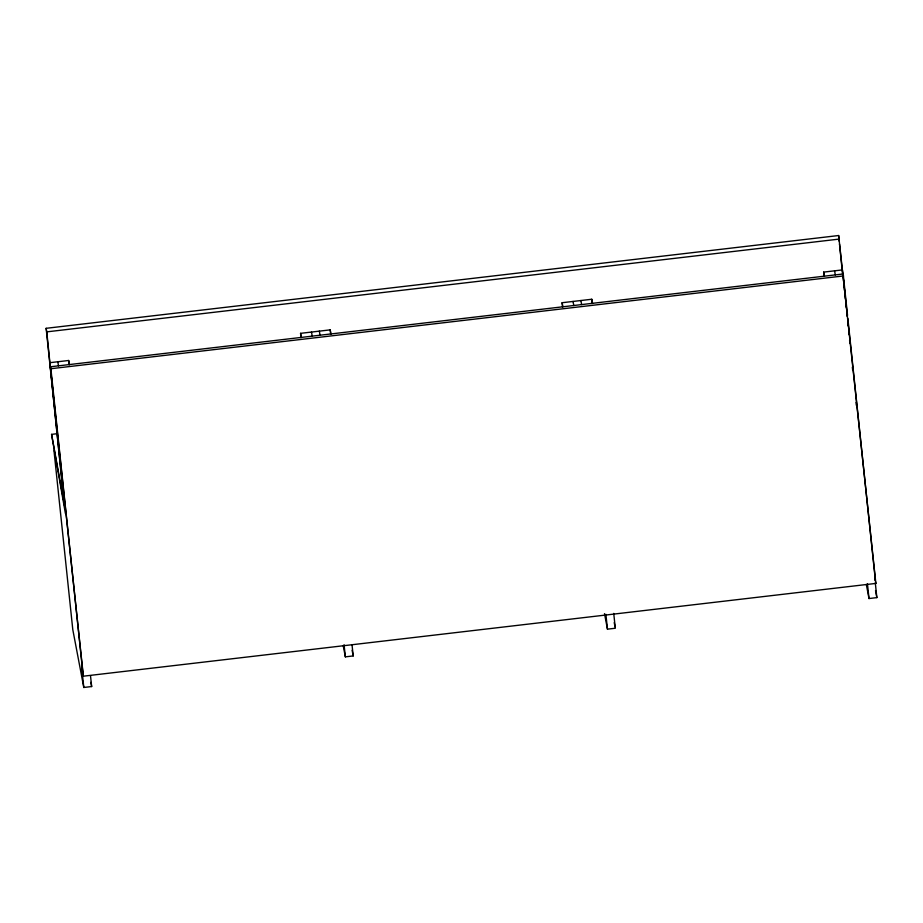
<?xml version="1.0" encoding="UTF-8"?>
<svg xmlns="http://www.w3.org/2000/svg" width="923" height="923" viewBox="0 0 923 923"><rect width="100%" height="100%" fill="white"/><g stroke="black" fill="none" stroke-linecap="round" stroke-linejoin="round"><path stroke-width="1.38" d="M57.284 433.683L51.573 434.364L65.418 513.523L46.15 328.311L838.638 235.527L842.895 274.731M46.15 328.311L46.773 331.865L839.261 239.08M69.433 364.562L68.66 360.489L49.911 362.681L83.382 676.19L875.869 583.417L842.411 269.908L823.662 272.1L824.112 276.392M301.013 337.633L300.563 333.341L330.203 329.869L330.988 333.941M562.569 307.013L562.119 302.721L591.758 299.248L592.531 303.321M51.065 368.704L843.553 275.931M54.007 450.862L72.802 629.694L83.797 687.473L91.654 686.55L90.512 675.763M343.206 645.569L345.352 656.853L353.197 655.93L352.067 645.142M604.496 613.633L607.461 629.163L615.306 628.24L613.737 613.403M866.316 584.421L869.005 598.542L876.85 597.619L875.292 582.782M834.554 270.82L835.338 274.892M823.662 272.1L824.435 276.162M875.235 580.106L874.727 577.394L875.004 580.082M875.5 581.455L875.869 583.417M875.512 590.558L876.85 597.619M580.855 300.529L581.628 304.59M573.01 301.44L573.783 305.513M562.119 302.721L562.892 306.782M614.222 622.598L615.03 626.832M319.312 331.149L320.085 335.211M311.466 332.061L312.239 336.134M300.563 333.341L301.336 337.403M352.125 650.288L353.197 655.93M57.757 361.758L58.541 365.831M90.846 682.328L91.654 686.55M83.382 676.19L81.674 667.237L83.797 687.473M51.573 434.364L64.691 506.45M847.545 315.447L843.184 273.969L50.684 366.754L83.012 674.24M847.845 318.308L875.35 580.025M867.447 583.705L869.005 598.542M591.758 299.248L592.208 303.54M605.892 614.326L607.461 629.163M330.203 329.869L330.653 334.161M344.071 644.716L345.352 656.853M68.66 360.489L69.11 364.781M852.356 367.158L852.656 369.985M856.013 402.416L856.302 405.243M64.091 503.208L46.773 331.865M843.126 276.946L843.553 281.18M844.06 286.142L844.499 290.41M844.937 294.691L845.376 298.971M845.953 304.671L846.287 307.959M846.829 313.232L847.152 316.416M847.729 322.058L848.133 326.061M848.71 331.761L849.022 334.749M849.587 340.322L849.887 343.206M838.638 235.527L839.226 241.238M839.515 244.087L842.572 274.027"/></g></svg>
